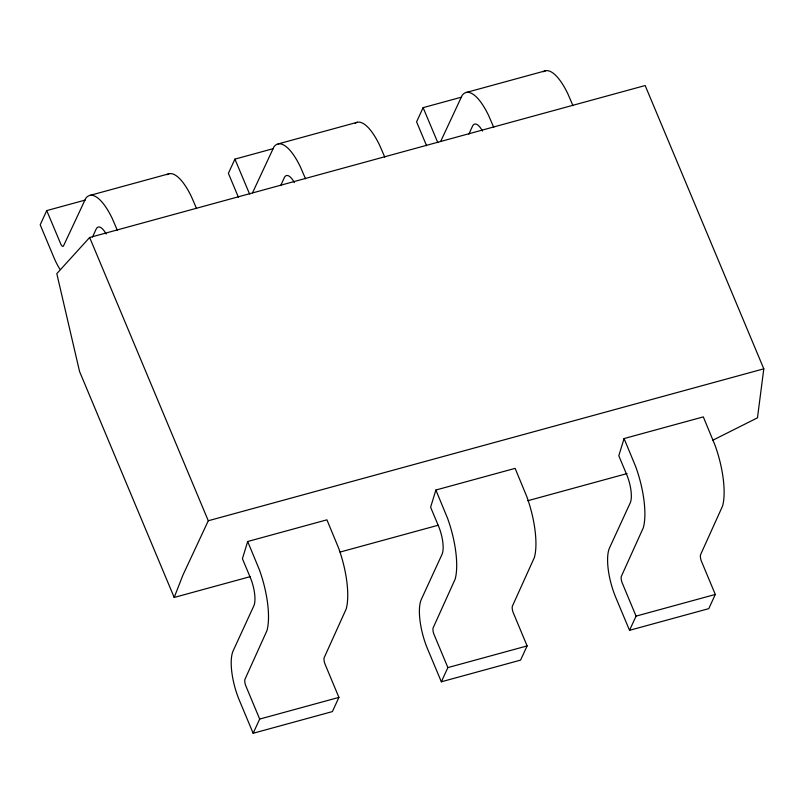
<?xml version="1.0" encoding="UTF-8"?>
<svg xmlns="http://www.w3.org/2000/svg" width="804" height="804" viewBox="0 0 804 804"><rect width="100%" height="100%" fill="white"/><g stroke="black" fill="none" stroke-linecap="round" stroke-linejoin="round"><path stroke-width="1.21" d="M250.476 576.579L174.187 597.442L79.546 371.458L56.803 273.651L89.646 237.481L645.16 85.536L763.8 368.825L757.468 417.829L712.897 440.19M247.692 541.504L242.416 558.71L250.305 577.543A21.758 7.196 74.7 0 1 253.843 605.834L233.17 650.788A38.079 12.593 74.7 0 0 239.351 700.304L253.149 733.268L332.394 711.59L338.916 697.4L324.886 663.782A5.367 1.779 74.7 0 1 324.133 657.772L346.192 608.98A54.471 18.02 74.7 0 0 338.574 547.996L326.926 519.836L247.692 541.504L259.34 569.664A54.471 18.02 74.7 0 1 266.948 630.648L244.898 679.44A5.367 1.779 74.7 0 0 245.652 685.46L259.682 719.067L253.149 733.268M435.879 490.028L430.612 507.234L438.502 526.067A21.758 7.196 74.7 0 1 442.029 554.358L421.356 599.322A38.079 12.593 74.7 0 0 427.537 648.838L441.346 681.792L520.58 660.114L527.112 645.924L513.083 612.306A5.367 1.779 74.7 0 1 512.329 606.296L534.379 557.504A54.471 18.02 74.7 0 0 526.761 496.52L515.123 468.36L435.879 490.028L447.526 518.198A54.471 18.02 74.7 0 1 455.144 579.171L433.085 627.974A5.367 1.779 74.7 0 0 433.838 633.984L447.878 667.591L441.346 681.792M624.075 438.562L618.799 455.757L626.688 474.591A21.758 7.196 74.7 0 1 630.225 502.892L609.553 547.846A38.079 12.593 74.7 0 0 615.733 597.362L629.532 630.316L708.776 608.648L715.299 594.447L701.269 560.84A5.367 1.779 74.7 0 1 700.515 554.82L722.575 506.028A54.471 18.02 74.7 0 0 714.957 445.044L703.309 416.884L624.075 438.562L635.723 466.722A54.471 18.02 74.7 0 1 643.331 527.705L621.281 576.498A5.367 1.779 74.7 0 0 622.035 582.508L636.064 616.125L629.532 630.316M174.187 597.442L182.99 574.96L208.286 520.761L89.646 237.481M85.144 200.095L46.732 210.598L40.2 224.798L53.999 257.752A38.079 12.593 74.7 0 0 59.868 269.109M92.48 237.059L96.098 229.19A21.758 7.196 74.7 0 1 106.148 234.014M273.34 148.619L234.919 159.132L228.386 173.322L238.386 197.191M252.516 192.839L274.023 146.72A54.471 18.02 74.7 0 1 300.405 166.91L305.53 178.8M280.676 185.583L284.294 177.724A21.758 7.196 74.7 0 1 294.344 182.538M461.526 97.143L423.115 107.656L416.583 121.846L426.582 145.715M440.703 141.363L462.22 95.244A54.471 18.02 74.7 0 1 488.591 115.434L493.726 127.323M468.863 134.117L472.481 126.248A21.758 7.196 74.7 0 1 482.531 131.062M89.917 195.412L169.152 173.734M278.104 143.936L357.348 122.258M466.3 92.46L545.534 70.782M208.286 520.761L763.8 368.825M340.072 552.067L438.16 525.243M527.756 500.731L627.05 473.576M259.682 719.067L338.916 697.4M447.878 667.591L527.112 645.924M636.064 616.125L715.299 594.447M572.961 105.646L567.835 93.766A54.471 18.02 74.7 0 0 543.353 71.737M423.115 107.656L437.195 141.162A5.367 1.779 74.7 0 0 438.049 142.589M384.774 157.122L379.639 145.243A54.471 18.02 74.7 0 0 355.167 123.213M234.919 159.132L248.999 192.638A5.367 1.779 74.7 0 0 249.853 194.065M196.578 208.598L191.452 196.709A54.471 18.02 74.7 0 0 166.971 174.689M117.344 230.266L112.208 218.386A54.471 18.02 74.7 0 0 85.837 198.196L63.405 246.104A5.367 1.779 74.7 0 1 60.813 244.114L46.732 210.598"/></g></svg>
